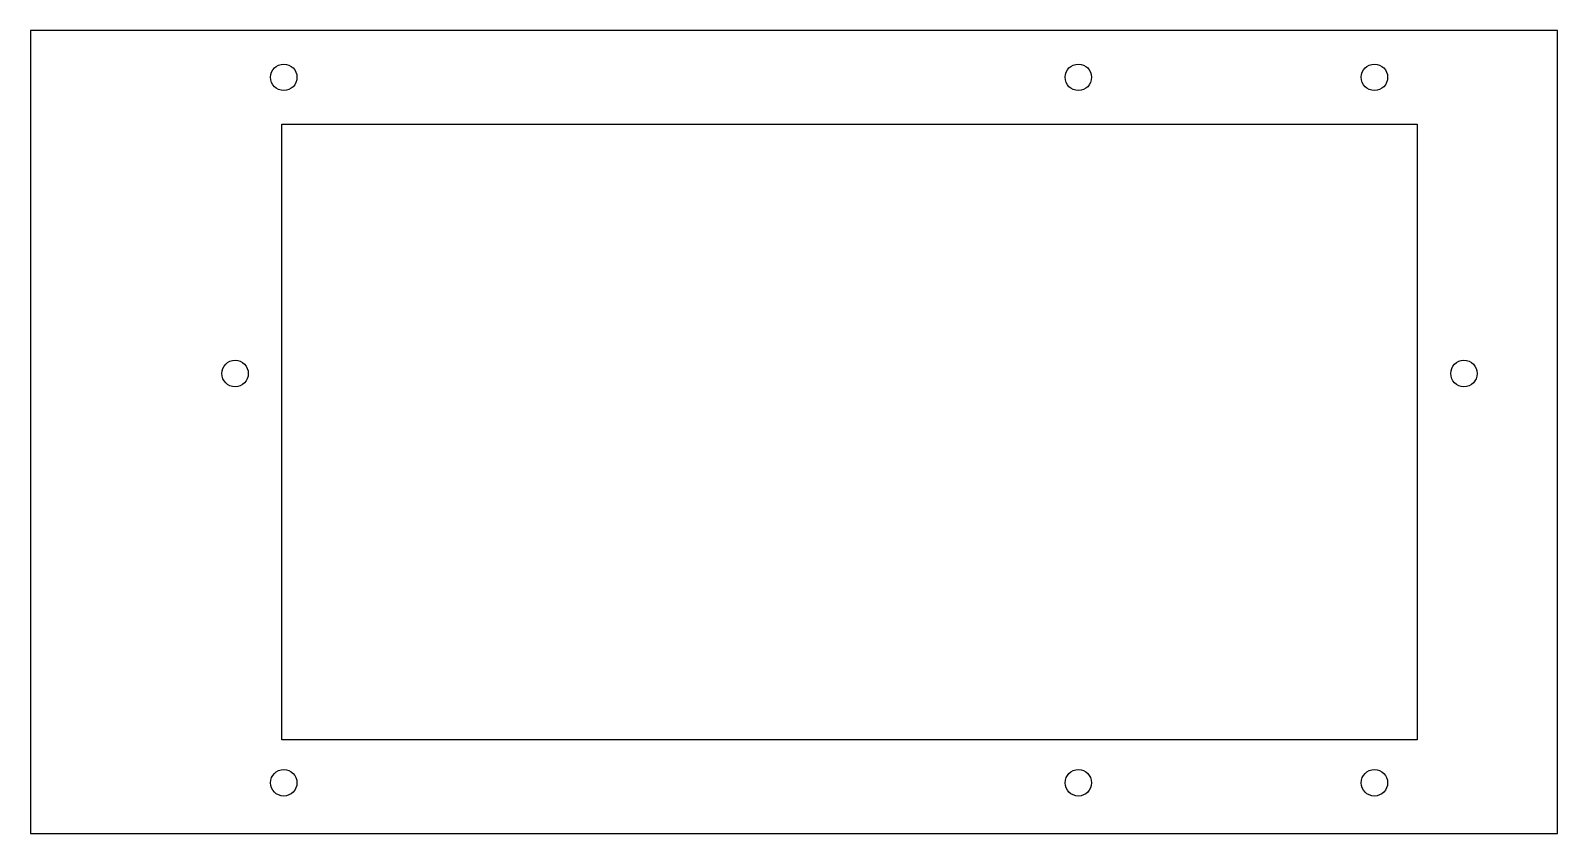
# Model space of a CAD drawing. Header units: millimetres. Extents: x 0 to 196, y 0 to 103.
import ezdxf

# ---------------------------------------------------------------- set-up
doc = ezdxf.new("R2010")
doc.units = ezdxf.units.MM

msp = doc.modelspace()

# ---------------------------------------------------------------- linework, layer by layer
for p, q in [((196, 103, 4), (0, 103, 4)), ((0, 103, 4), (0, 0, 4)), ((196, 0, 4), (196, 103, 4)), ((32.25, 12, 4), (32.25, 91, 4)), ((32.25, 91, 4), (178, 91, 4)), ((178, 91, 4), (178, 12, 4)), ((178, 12, 4), (32.25, 12, 4)), ((0, 0, 4), (196, 0, 4))]:
    msp.add_line(p, q)
for centre in [(32.5, 97, 4), (134.5, 97, 4), (172.5, 97, 4), (26.25, 59, 4), (184, 59, 4), (32.5, 6.5, 4), (134.5, 6.5, 4), (172.5, 6.5, 4)]:
    msp.add_circle(centre, 1.7)

doc.saveas('drawing.dxf')
